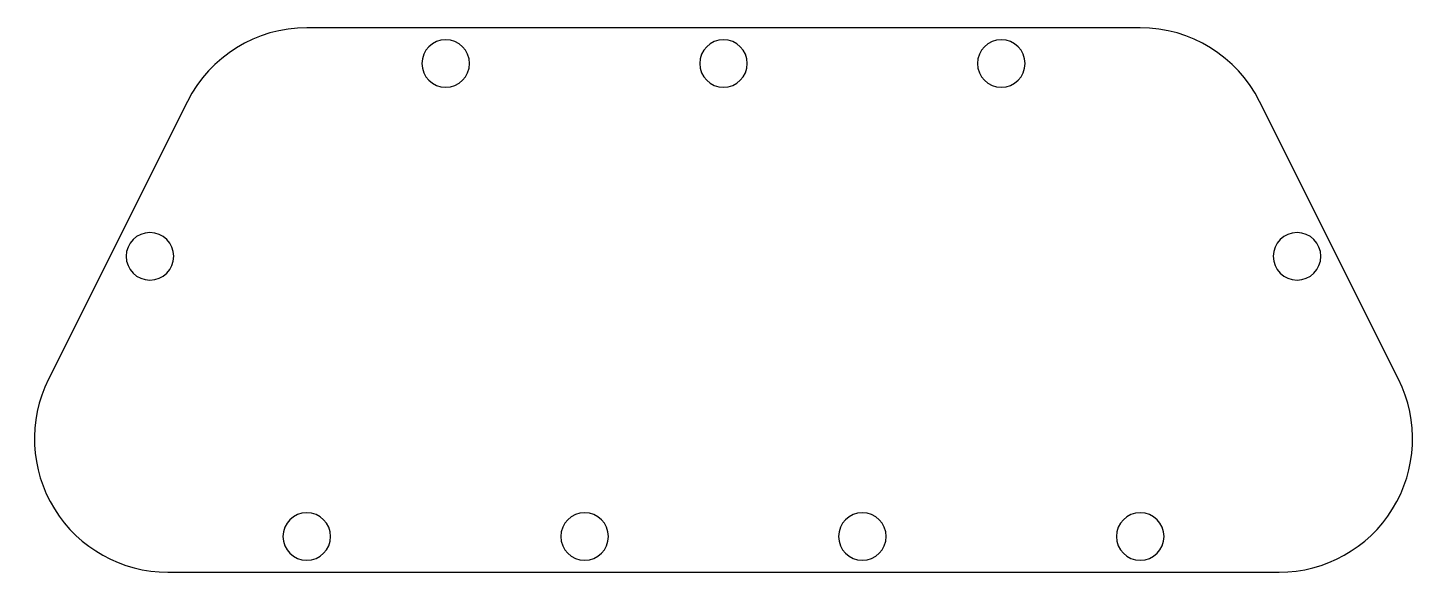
# Model space of a CAD drawing. Extents: x 77 to 779, y 251 to 526.
import ezdxf

# ---------------------------------------------------------------- set-up
doc = ezdxf.new("R2010")
doc.units = 0
doc.layers.add('CorkBottom', color=7, linetype='CONTINUOUS')

msp = doc.modelspace()

# ---------------------------------------------------------------- linework, layer by layer
at = {"layer": 'CorkBottom', "color": 7}
for points in [[(638.090333, 525.674167), (218.059, 525.674167)], [(157.9245, 488.5055), (87.905167, 348.488)], [(768.244167, 348.488), (698.224833, 488.5055)], [(148.060833, 251.163667), (708.0885, 251.163667)]]:
    msp.add_lwpolyline(points, dxfattribs=at)
for points in [[(218.069411, 525.695396), (192.594235, 525.695329), (169.305572, 511.302029), (157.91283, 488.51629)], [(288.088917, 519.684), (281.466523, 519.684), (276.098, 514.315477), (276.098, 507.693083)], [(300.079833, 507.693083), (300.079833, 514.315477), (294.711311, 519.684), (288.088917, 519.684)], [(428.08525, 519.684), (421.462856, 519.684), (416.094333, 514.315477), (416.094333, 507.693083)], [(440.076167, 507.693083), (440.076167, 514.315477), (434.707644, 519.684), (428.08525, 519.684)], [(568.081583, 519.684), (561.459189, 519.684), (556.090667, 514.315477), (556.090667, 507.693083)], [(580.0725, 507.693083), (580.0725, 514.315477), (574.703977, 519.684), (568.081583, 519.684)], [(698.25754, 488.516418), (686.864747, 511.302108), (663.576067, 525.695333), (638.100917, 525.695333)], [(276.098, 507.693083), (276.098, 501.07069), (281.466523, 495.702167), (288.088917, 495.702167)], [(288.088917, 495.702167), (294.711311, 495.702167), (300.079833, 501.07069), (300.079833, 507.693083)], [(416.094333, 507.693083), (416.094333, 501.07069), (421.462856, 495.702167), (428.08525, 495.702167)], [(428.08525, 495.702167), (434.707644, 495.702167), (440.076167, 501.07069), (440.076167, 507.693083)], [(556.090667, 507.693083), (556.090667, 501.07069), (561.459189, 495.702167), (568.081583, 495.702167)], [(568.081583, 495.702167), (574.703977, 495.702167), (580.0725, 501.07069), (580.0725, 507.693083)], [(139.03325, 422.444333), (132.410854, 422.444333), (127.042333, 417.07581), (127.042333, 410.453417)], [(151.024167, 410.453417), (151.024167, 417.07581), (145.655646, 422.444333), (139.03325, 422.444333)], [(717.13725, 422.444333), (710.514814, 422.444333), (705.146333, 417.07581), (705.146333, 410.453417)], [(729.128167, 410.453417), (729.128167, 417.07581), (723.759686, 422.444333), (717.13725, 422.444333)], [(127.042333, 410.453417), (127.042333, 403.831023), (132.410854, 398.4625), (139.03325, 398.4625)], [(139.03325, 398.4625), (145.655646, 398.4625), (151.024167, 403.831023), (151.024167, 410.453417)], [(705.146333, 410.453417), (705.146333, 403.831023), (710.514814, 398.4625), (717.13725, 398.4625)], [(717.13725, 398.4625), (723.759686, 398.4625), (729.128167, 403.831023), (729.128167, 410.453417)], [(87.914793, 348.498918), (77.490386, 327.65), (78.604463, 302.890021), (90.859157, 283.061554)], [(765.311304, 283.061375), (777.56606, 302.88983), (778.680202, 327.649827), (768.255836, 348.49879)], [(90.859157, 283.061554), (103.113851, 263.233084), (124.76164, 251.163667), (148.071417, 251.163667)], [(218.069583, 281.156833), (211.447187, 281.156833), (206.078667, 275.788311), (206.078667, 269.165917)], [(230.0605, 269.165917), (230.0605, 275.788311), (224.691977, 281.156833), (218.069583, 281.156833)], [(358.087083, 281.156833), (351.46469, 281.156833), (346.096167, 275.788311), (346.096167, 269.165917)], [(370.078, 269.165917), (370.078, 275.788311), (364.709477, 281.156833), (358.087083, 281.156833)], [(498.083417, 281.156833), (491.461023, 281.156833), (486.0925, 275.788311), (486.0925, 269.165917)], [(510.074333, 269.165917), (510.074333, 275.788311), (504.70581, 281.156833), (498.083417, 281.156833)], [(638.100917, 281.156833), (631.478523, 281.156833), (626.11, 275.788311), (626.11, 269.165917)], [(650.091833, 269.165917), (650.091833, 275.788311), (644.723311, 281.156833), (638.100917, 281.156833)], [(708.098911, 251.163604), (731.408708, 251.163545), (753.056549, 263.23292), (765.311304, 283.061375)], [(206.078667, 269.165917), (206.078667, 262.543523), (211.447187, 257.175), (218.069583, 257.175)], [(218.069583, 257.175), (224.691977, 257.175), (230.0605, 262.543523), (230.0605, 269.165917)], [(346.096167, 269.165917), (346.096167, 262.543523), (351.46469, 257.175), (358.087083, 257.175)], [(358.087083, 257.175), (364.709477, 257.175), (370.078, 262.543523), (370.078, 269.165917)], [(486.0925, 269.165917), (486.0925, 262.543523), (491.461023, 257.175), (498.083417, 257.175)], [(498.083417, 257.175), (504.70581, 257.175), (510.074333, 262.543523), (510.074333, 269.165917)], [(626.11, 269.165917), (626.11, 262.543523), (631.478523, 257.175), (638.100917, 257.175)], [(638.100917, 257.175), (644.723311, 257.175), (650.091833, 262.543523), (650.091833, 269.165917)]]:
    msp.add_open_spline(points, degree=3, dxfattribs=at)

doc.saveas('drawing.dxf')
